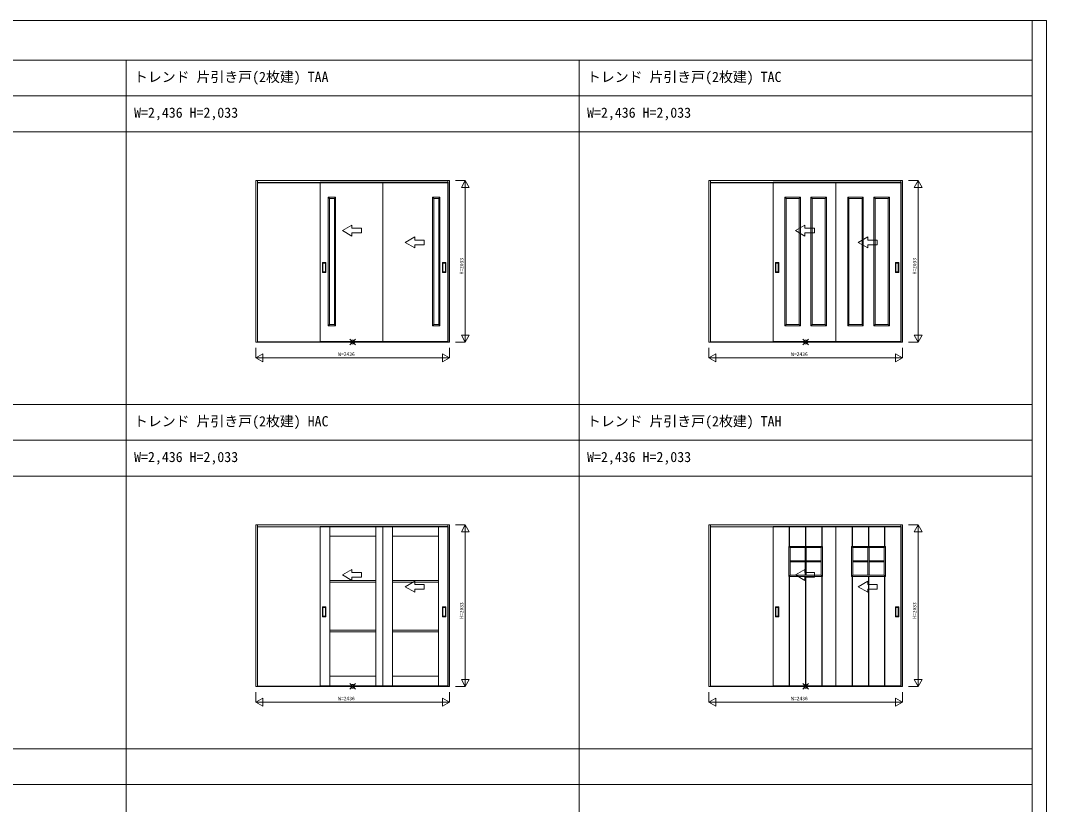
# Model space of a CAD drawing. Units: millimetres, scale not verified. Extents: x -14341 to 14341, y -10000 to 10000.
# Drawn here: x 1430 to 14341, y 130 to 10000 of the extents above; entities that cross this region are included whole.
import ezdxf
from ezdxf.enums import TextEntityAlignment as Align

# ---------------------------------------------------------------- set-up
doc = ezdxf.new("R2010")
doc.units = ezdxf.units.MM
doc.header["$LTSCALE"] = 50
doc.layers.add('0-0_0', color=7, linetype='Continuous')
for name, color, linetype, lineweight in [('0-1_YKK_F1', 7, 'Continuous', 18), ('0-2_YKK_IN', 1, 'Continuous', 18), ('0-3_YKK_A1', 4, 'Continuous', 18), ('0-4_YKK_N1', 2, 'Continuous', 18)]:
    doc.layers.add(name, color=color, linetype=linetype, lineweight=lineweight)
doc.styles.add('ＭＳ ゴシック', font='')
doc.styles.get('ＭＳ ゴシック').set_extended_font_data('MS Gothic')

msp = doc.modelspace()

# ---------------------------------------------------------------- linework, layer by layer
at = {"layer": '0-1_YKK_F1'}
for p, q in [((-14340.51, 10000), (14340.51, 10000)), ((14159.49, -10000), (14159.49, 10000)), ((14340.51, -10000), (14340.51, 10000)), ((-14340.51, 9500), (14159.49, 9500)), ((2759.49, -10000), (2759.49, 9500)), ((8459.49, -10000), (8459.49, 9500)), ((-14340.51, 9050), (14159.49, 9050)), ((-14340.51, 8600), (14159.49, 8600)), ((-14340.51, 5165), (14159.49, 5165)), ((-14340.51, 4715), (14159.49, 4715)), ((-14340.51, 4265), (14159.49, 4265)), ((-14340.51, 830), (14159.49, 830)), ((-14340.51, 380), (14159.49, 380))]:
    msp.add_line(p, q, dxfattribs=at)
at = {"layer": '0-2_YKK_IN'}
for p, q in [((5574.14, 5917.14), (5644.85, 5987.86)), ((5574.14, 5987.86), (5644.85, 5917.14)), ((11274.14, 5917.14), (11344.85, 5987.86)), ((11274.14, 5987.86), (11344.85, 5917.14)), ((5574.14, 1582.14), (5644.85, 1652.86)), ((5574.14, 1652.86), (5644.85, 1582.14)), ((11274.14, 1582.14), (11344.85, 1652.86)), ((11274.14, 1652.86), (11344.85, 1582.14))]:
    msp.add_line(p, q, dxfattribs=at)
for centre in [(5609.49, 5952.5), (11309.49, 5952.5), (5609.49, 1617.5), (11309.49, 1617.5)]:
    msp.add_circle(centre, 25, dxfattribs=at)
at = {"layer": '0-3_YKK_A1'}
for p, q in [((4391.49, 7985.5), (6827.49, 7985.5)), ((4391.49, 5952.5), (4391.49, 7985.5)), ((4411.49, 7985.5), (4411.49, 7955.5)), ((4411.49, 7961.5), (6807.49, 7961.5)), ((4411.49, 7958.5), (6807.49, 7958.5)), ((4411.49, 5956.5), (4411.49, 7955.5)), ((5200.99, 7964.5), (6020.99, 7964.5)), ((5200.99, 5960.5), (5200.99, 7964.5)), ((5990.99, 5960.5), (5990.99, 7964.5)), ((6807.49, 7985.5), (6807.49, 7955.5)), ((6807.49, 5956.5), (6807.49, 7955.5)), ((6827.49, 5952.5), (6827.49, 7985.5)), ((10091.49, 7985.5), (12527.49, 7985.5)), ((10091.49, 5952.5), (10091.49, 7985.5)), ((10111.49, 7985.5), (10111.49, 7955.5)), ((10111.49, 7961.5), (12507.49, 7961.5)), ((10111.49, 7958.5), (12507.49, 7958.5)), ((10111.49, 5956.5), (10111.49, 7955.5)), ((10900.99, 7964.5), (11720.99, 7964.5)), ((10900.99, 5960.5), (10900.99, 7964.5)), ((11690.99, 5960.5), (11690.99, 7964.5)), ((12507.49, 7985.5), (12507.49, 7955.5)), ((12507.49, 5956.5), (12507.49, 7955.5)), ((12527.49, 5952.5), (12527.49, 7985.5)), ((5303.49, 7776), (5395.49, 7776)), ((5319.49, 7760), (5303.49, 7776)), ((5319.49, 7760), (5379.49, 7760)), ((5379.49, 7760), (5395.49, 7776)), ((5379.49, 7760), (5379.49, 6172)), ((5395.49, 7776), (5395.49, 6156)), ((6616.49, 7776), (6616.49, 6156)), ((6708.49, 7776), (6616.49, 7776)), ((6632.49, 7760), (6616.49, 7776)), ((6632.49, 7760), (6632.49, 6172)), ((6692.49, 7760), (6632.49, 7760)), ((6692.49, 7760), (6708.49, 7776)), ((11048.89, 7776), (11048.89, 6156)), ((11245.29, 7776), (11048.89, 7776)), ((11064.89, 7760), (11048.89, 7776)), ((11064.89, 7760), (11064.89, 6172)), ((11229.29, 7760), (11064.89, 7760)), ((11229.29, 7760), (11245.29, 7776)), ((11376.69, 7776), (11376.69, 6156)), ((11573.09, 7776), (11376.69, 7776)), ((11392.69, 7760), (11376.69, 7776)), ((11392.69, 7760), (11392.69, 6172)), ((11557.09, 7760), (11392.69, 7760)), ((11557.09, 7760), (11573.09, 7776)), ((11838.89, 7776), (11838.89, 6156)), ((12035.29, 7776), (11838.89, 7776)), ((11854.89, 7760), (11838.89, 7776)), ((11854.89, 7760), (11854.89, 6172)), ((12019.29, 7760), (11854.89, 7760)), ((12019.29, 7760), (12035.29, 7776)), ((12166.69, 7776), (12166.69, 6156)), ((12363.09, 7776), (12166.69, 7776)), ((12182.69, 7760), (12166.69, 7776)), ((12182.69, 7760), (12182.69, 6172)), ((12347.09, 7760), (12182.69, 7760)), ((12347.09, 7760), (12363.09, 7776)), ((5480.99, 7356), (5600.99, 7425.28)), ((5600.99, 7386), (5600.99, 7425.28)), ((11180.99, 7356), (11300.99, 7425.28)), ((11300.99, 7386), (11300.99, 7425.28)), ((5480.99, 7356), (5600.99, 7286.72)), ((5600.99, 7286.72), (5600.99, 7326)), ((6270.99, 7206), (6390.99, 7275.28)), ((6390.99, 7236), (6390.99, 7275.28)), ((11180.99, 7356), (11300.99, 7286.72)), ((11300.99, 7286.72), (11300.99, 7326)), ((11970.99, 7206), (12090.99, 7275.28)), ((12090.99, 7236), (12090.99, 7275.28)), ((6270.99, 7206), (6390.99, 7136.72)), ((6390.99, 7136.72), (6390.99, 7176)), ((11970.99, 7206), (12090.99, 7136.72)), ((12090.99, 7136.72), (12090.99, 7176)), ((5229.99, 6826.5), (5229.99, 6954.5)), ((5270.99, 6955.5), (5230.99, 6955.5)), ((5235.99, 6836.5), (5235.99, 6944.5)), ((5236.99, 6945.5), (5264.99, 6945.5)), ((5265.99, 6944.5), (5265.99, 6836.5)), ((5271.99, 6826.5), (5271.99, 6954.5)), ((6739.99, 6826.5), (6739.99, 6954.5)), ((6740.99, 6955.5), (6780.99, 6955.5)), ((6745.99, 6944.5), (6745.99, 6836.5)), ((6774.99, 6945.5), (6746.99, 6945.5)), ((6775.99, 6836.5), (6775.99, 6944.5)), ((6781.99, 6826.5), (6781.99, 6954.5)), ((10929.99, 6826.5), (10929.99, 6954.5)), ((10970.99, 6955.5), (10930.99, 6955.5)), ((10935.99, 6836.5), (10935.99, 6944.5)), ((10936.99, 6945.5), (10964.99, 6945.5)), ((10965.99, 6944.5), (10965.99, 6836.5)), ((10971.99, 6826.5), (10971.99, 6954.5)), ((12439.99, 6826.5), (12439.99, 6954.5)), ((12440.99, 6955.5), (12480.99, 6955.5)), ((12445.99, 6944.5), (12445.99, 6836.5)), ((12474.99, 6945.5), (12446.99, 6945.5)), ((12475.99, 6836.5), (12475.99, 6944.5)), ((12481.99, 6826.5), (12481.99, 6954.5)), ((5270.99, 6825.5), (5230.99, 6825.5)), ((5264.99, 6835.5), (5236.99, 6835.5)), ((6740.99, 6825.5), (6780.99, 6825.5)), ((6746.99, 6835.5), (6774.99, 6835.5)), ((10970.99, 6825.5), (10930.99, 6825.5)), ((10964.99, 6835.5), (10936.99, 6835.5)), ((12440.99, 6825.5), (12480.99, 6825.5)), ((12446.99, 6835.5), (12474.99, 6835.5)), ((5319.49, 6172), (5303.49, 6156)), ((5379.49, 6172), (5395.49, 6156)), ((6632.49, 6172), (6616.49, 6156)), ((6692.49, 6172), (6708.49, 6156)), ((11064.89, 6172), (11048.89, 6156)), ((11229.29, 6172), (11245.29, 6156)), ((11392.69, 6172), (11376.69, 6156)), ((11557.09, 6172), (11573.09, 6156)), ((11854.89, 6172), (11838.89, 6156)), ((12019.29, 6172), (12035.29, 6156)), ((12182.69, 6172), (12166.69, 6156)), ((12347.09, 6172), (12363.09, 6156)), ((6827.49, 5952.5), (4391.49, 5952.5)), ((4411.49, 5952.5), (4411.49, 5956.5)), ((6807.49, 5956.5), (4411.49, 5956.5)), ((6020.99, 5960.5), (5200.99, 5960.5)), ((6810.99, 5960.5), (5990.99, 5960.5)), ((6807.49, 5952.5), (6807.49, 5956.5)), ((12527.49, 5952.5), (10091.49, 5952.5)), ((10111.49, 5952.5), (10111.49, 5956.5)), ((12507.49, 5956.5), (10111.49, 5956.5)), ((11720.99, 5960.5), (10900.99, 5960.5)), ((12510.99, 5960.5), (11690.99, 5960.5)), ((12507.49, 5952.5), (12507.49, 5956.5)), ((4391.49, 3650.5), (6827.49, 3650.5)), ((4391.49, 1617.5), (4391.49, 3650.5)), ((4411.49, 3650.5), (4411.49, 3620.5)), ((4411.49, 3626.5), (6807.49, 3626.5)), ((4411.49, 3623.5), (6807.49, 3623.5)), ((4411.49, 1621.5), (4411.49, 3620.5)), ((6807.49, 3650.5), (6807.49, 3620.5)), ((6807.49, 1621.5), (6807.49, 3620.5)), ((6827.49, 1617.5), (6827.49, 3650.5)), ((10091.49, 3650.5), (12527.49, 3650.5)), ((10091.49, 1617.5), (10091.49, 3650.5)), ((10111.49, 3650.5), (10111.49, 3620.5)), ((10111.49, 3626.5), (12507.49, 3626.5)), ((10111.49, 3623.5), (12507.49, 3623.5)), ((10111.49, 1621.5), (10111.49, 3620.5)), ((10900.99, 3629.5), (11720.99, 3629.5)), ((10900.99, 1625.5), (10900.99, 3629.5)), ((11103.99, 3629.5), (11103.99, 3379.5)), ((11107.99, 3629.5), (11107.99, 3379.5)), ((11308.99, 3629.5), (11308.99, 3379.5)), ((11312.99, 3629.5), (11312.99, 3379.5)), ((11513.99, 3629.5), (11513.99, 3379.5)), ((11517.99, 3629.5), (11517.99, 3379.5)), ((11690.99, 1625.5), (11690.99, 3629.5)), ((11893.99, 3629.5), (11893.99, 3379.5)), ((11897.99, 3629.5), (11897.99, 3379.5)), ((12098.99, 3629.5), (12098.99, 3379.5)), ((12102.99, 3629.5), (12102.99, 3379.5)), ((12303.99, 3629.5), (12303.99, 3379.5)), ((12307.99, 3629.5), (12307.99, 3379.5)), ((12507.49, 3650.5), (12507.49, 3620.5)), ((12507.49, 1621.5), (12507.49, 3620.5)), ((12527.49, 1617.5), (12527.49, 3650.5)), ((11114.99, 3363.5), (11098.99, 3379.5)), ((11303.49, 3363.5), (11303.49, 3017.5)), ((11318.49, 3363.5), (11318.49, 3017.5)), ((11506.99, 3363.5), (11522.99, 3379.5)), ((11904.99, 3363.5), (11888.99, 3379.5)), ((12093.49, 3363.5), (12093.49, 3017.5)), ((12108.49, 3363.5), (12108.49, 3017.5)), ((12296.99, 3363.5), (12312.99, 3379.5)), ((11114.99, 3198), (11303.49, 3198)), ((11114.99, 3183), (11303.49, 3183)), ((11318.49, 3198), (11506.99, 3198)), ((11318.49, 3183), (11506.99, 3183)), ((11904.99, 3198), (12093.49, 3198)), ((11904.99, 3183), (12093.49, 3183)), ((12108.49, 3198), (12296.99, 3198)), ((12108.49, 3183), (12296.99, 3183)), ((5480.99, 3021), (5600.99, 3090.28)), ((5480.99, 3021), (5600.99, 2951.72)), ((5600.99, 3051), (5600.99, 3090.28)), ((5600.99, 2951.72), (5600.99, 2991)), ((11114.99, 3017.5), (11098.99, 3001.5)), ((11103.99, 3001.5), (11103.99, 1625.5)), ((11107.99, 3001.5), (11107.99, 1625.5)), ((11180.99, 3021), (11300.99, 3090.28)), ((11180.99, 3021), (11300.99, 2951.72)), ((11300.99, 3051), (11300.99, 3090.28)), ((11300.99, 2951.72), (11300.99, 2991)), ((11308.99, 3001.5), (11308.99, 1625.5)), ((11312.99, 3001.5), (11312.99, 1625.5)), ((11506.99, 3017.5), (11522.99, 3001.5)), ((11513.99, 3001.5), (11513.99, 1625.5)), ((11517.99, 3001.5), (11517.99, 1625.5)), ((11904.99, 3017.5), (11888.99, 3001.5)), ((11893.99, 3001.5), (11893.99, 1625.5)), ((11897.99, 3001.5), (11897.99, 1625.5)), ((12098.99, 3001.5), (12098.99, 1625.5)), ((12102.99, 3001.5), (12102.99, 1625.5)), ((12296.99, 3017.5), (12312.99, 3001.5)), ((12303.99, 3001.5), (12303.99, 1625.5)), ((12307.99, 3001.5), (12307.99, 1625.5)), ((5900.99, 2950.17), (5320.99, 2950.17)), ((5320.99, 2930.17), (5900.99, 2930.17)), ((6690.99, 2950.17), (6110.99, 2950.17)), ((6110.99, 2930.17), (6690.99, 2930.17)), ((6270.99, 2871), (6390.99, 2940.28)), ((6270.99, 2871), (6390.99, 2801.72)), ((6390.99, 2901), (6390.99, 2940.28)), ((6390.99, 2801.72), (6390.99, 2841)), ((11970.99, 2871), (12090.99, 2940.28)), ((11970.99, 2871), (12090.99, 2801.72)), ((12090.99, 2901), (12090.99, 2940.28)), ((12090.99, 2801.72), (12090.99, 2841)), ((5229.99, 2491.5), (5229.99, 2619.5)), ((5270.99, 2620.5), (5230.99, 2620.5)), ((5235.99, 2501.5), (5235.99, 2609.5)), ((5236.99, 2610.5), (5264.99, 2610.5)), ((5265.99, 2609.5), (5265.99, 2501.5)), ((5271.99, 2491.5), (5271.99, 2619.5)), ((6739.99, 2491.5), (6739.99, 2619.5)), ((6740.99, 2620.5), (6780.99, 2620.5)), ((6745.99, 2609.5), (6745.99, 2501.5)), ((6774.99, 2610.5), (6746.99, 2610.5)), ((6775.99, 2501.5), (6775.99, 2609.5)), ((6781.99, 2491.5), (6781.99, 2619.5)), ((10929.99, 2491.5), (10929.99, 2619.5)), ((10970.99, 2620.5), (10930.99, 2620.5)), ((10935.99, 2501.5), (10935.99, 2609.5)), ((10936.99, 2610.5), (10964.99, 2610.5)), ((10965.99, 2609.5), (10965.99, 2501.5)), ((10971.99, 2491.5), (10971.99, 2619.5)), ((12439.99, 2491.5), (12439.99, 2619.5)), ((12440.99, 2620.5), (12480.99, 2620.5)), ((12445.99, 2609.5), (12445.99, 2501.5)), ((12474.99, 2610.5), (12446.99, 2610.5)), ((12475.99, 2501.5), (12475.99, 2609.5)), ((12481.99, 2491.5), (12481.99, 2619.5)), ((5270.99, 2490.5), (5230.99, 2490.5)), ((5264.99, 2500.5), (5236.99, 2500.5)), ((6740.99, 2490.5), (6780.99, 2490.5)), ((6746.99, 2500.5), (6774.99, 2500.5)), ((10970.99, 2490.5), (10930.99, 2490.5)), ((10964.99, 2500.5), (10936.99, 2500.5)), ((12440.99, 2490.5), (12480.99, 2490.5)), ((12446.99, 2500.5), (12474.99, 2500.5)), ((5900.99, 2324.83), (5320.99, 2324.83)), ((6690.99, 2324.83), (6110.99, 2324.83)), ((5320.99, 2304.83), (5900.99, 2304.83)), ((6110.99, 2304.83), (6690.99, 2304.83)), ((5900.99, 1745.5), (5320.99, 1745.5)), ((6690.99, 1745.5), (6110.99, 1745.5)), ((6827.49, 1617.5), (4391.49, 1617.5)), ((4411.49, 1617.5), (4411.49, 1621.5)), ((6807.49, 1621.5), (4411.49, 1621.5)), ((5320.99, 1625.5), (5900.99, 1625.5)), ((5900.99, 1625.5), (6020.99, 1625.5)), ((6110.99, 1625.5), (6690.99, 1625.5)), ((6807.49, 1617.5), (6807.49, 1621.5)), ((12527.49, 1617.5), (10091.49, 1617.5)), ((10111.49, 1617.5), (10111.49, 1621.5)), ((12507.49, 1621.5), (10111.49, 1621.5)), ((11720.99, 1625.5), (10900.99, 1625.5)), ((12510.99, 1625.5), (11690.99, 1625.5)), ((12507.49, 1617.5), (12507.49, 1621.5))]:
    msp.add_line(p, q, dxfattribs=at)
for points in [[(5990.99, 7964.5), (6810.99, 7964.5), (6810.99, 5960.5)], [(11690.99, 7964.5), (12510.99, 7964.5), (12510.99, 5960.5)], [(5395.49, 6156), (5303.49, 6156), (5303.49, 7776)], [(5379.49, 6172), (5319.49, 6172), (5319.49, 7760)], [(6616.49, 6156), (6708.49, 6156), (6708.49, 7776)], [(6632.49, 6172), (6692.49, 6172), (6692.49, 7760)], [(11048.89, 6156), (11245.29, 6156), (11245.29, 7776)], [(11064.89, 6172), (11229.29, 6172), (11229.29, 7760)], [(11376.69, 6156), (11573.09, 6156), (11573.09, 7776)], [(11392.69, 6172), (11557.09, 6172), (11557.09, 7760)], [(11838.89, 6156), (12035.29, 6156), (12035.29, 7776)], [(11854.89, 6172), (12019.29, 6172), (12019.29, 7760)], [(12166.69, 6156), (12363.09, 6156), (12363.09, 7776)], [(12182.69, 6172), (12347.09, 6172), (12347.09, 7760)], [(5600.99, 7386), (5720.99, 7386), (5720.99, 7326), (5600.99, 7326)], [(11300.99, 7386), (11420.99, 7386), (11420.99, 7326), (11300.99, 7326)], [(6390.99, 7236), (6510.99, 7236), (6510.99, 7176), (6390.99, 7176)], [(12090.99, 7236), (12210.99, 7236), (12210.99, 7176), (12090.99, 7176)], [(6020.99, 3629.5), (5900.99, 3629.5), (5900.99, 1625.5)], [(11690.99, 3629.5), (12510.99, 3629.5), (12510.99, 1625.5)], [(5600.99, 3051), (5720.99, 3051), (5720.99, 2991), (5600.99, 2991)], [(11300.99, 3051), (11420.99, 3051), (11420.99, 2991), (11300.99, 2991)], [(6390.99, 2901), (6510.99, 2901), (6510.99, 2841), (6390.99, 2841)], [(12090.99, 2901), (12210.99, 2901), (12210.99, 2841), (12090.99, 2841)]]:
    msp.add_lwpolyline(points, dxfattribs=at)
for points in [[(5200.99, 1625.5), (5320.99, 1625.5), (5320.99, 3629.5), (5200.99, 3629.5)], [(5320.99, 3509.5), (5900.99, 3509.5), (5900.99, 3629.5), (5320.99, 3629.5)], [(5990.99, 1625.5), (6110.99, 1625.5), (6110.99, 3629.5), (5990.99, 3629.5)], [(6110.99, 3509.5), (6690.99, 3509.5), (6690.99, 3629.5), (6110.99, 3629.5)], [(6690.99, 1625.5), (6810.99, 1625.5), (6810.99, 3629.5), (6690.99, 3629.5)], [(11098.99, 3379.5), (11098.99, 3001.5), (11522.99, 3001.5), (11522.99, 3379.5)], [(11114.99, 3363.5), (11114.99, 3017.5), (11506.99, 3017.5), (11506.99, 3363.5)], [(11888.99, 3379.5), (11888.99, 3001.5), (12312.99, 3001.5), (12312.99, 3379.5)], [(11904.99, 3363.5), (11904.99, 3017.5), (12296.99, 3017.5), (12296.99, 3363.5)]]:
    msp.add_lwpolyline(points, close=True, dxfattribs=at)
for centre, start, end in [((5230.99, 6954.5), 90, 180), ((5236.99, 6944.5), 90, 180), ((5264.99, 6944.5), 0, 90), ((5270.99, 6954.5), 0, 90), ((6740.99, 6954.5), 90, 180), ((6746.99, 6944.5), 90, 180), ((6774.99, 6944.5), 360, 90), ((6780.99, 6954.5), 0, 90), ((10930.99, 6954.5), 90, 180), ((10936.99, 6944.5), 90, 180), ((10964.99, 6944.5), 0, 90), ((10970.99, 6954.5), 0, 90), ((12440.99, 6954.5), 90, 180), ((12446.99, 6944.5), 90, 180), ((12474.99, 6944.5), 360, 90), ((12480.99, 6954.5), 0, 90), ((5230.99, 6826.5), 180, 270), ((5236.99, 6836.5), 180, 270), ((5264.99, 6836.5), 270, 0), ((5270.99, 6826.5), 270, 0), ((6740.99, 6826.5), 180, 270), ((6746.99, 6836.5), 180, 270), ((6774.99, 6836.5), 270, 360), ((6780.99, 6826.5), 270, 0), ((10930.99, 6826.5), 180, 270), ((10936.99, 6836.5), 180, 270), ((10964.99, 6836.5), 270, 0), ((10970.99, 6826.5), 270, 0), ((12440.99, 6826.5), 180, 270), ((12446.99, 6836.5), 180, 270), ((12474.99, 6836.5), 270, 360), ((12480.99, 6826.5), 270, 0), ((5230.99, 2619.5), 90, 180), ((5236.99, 2609.5), 90, 180), ((5264.99, 2609.5), 0, 90), ((5270.99, 2619.5), 0, 90), ((6740.99, 2619.5), 90, 180), ((6746.99, 2609.5), 90, 180), ((6774.99, 2609.5), 360, 90), ((6780.99, 2619.5), 0, 90), ((10930.99, 2619.5), 90, 180), ((10936.99, 2609.5), 90, 180), ((10964.99, 2609.5), 0, 90), ((10970.99, 2619.5), 0, 90), ((12440.99, 2619.5), 90, 180), ((12446.99, 2609.5), 90, 180), ((12474.99, 2609.5), 360, 90), ((12480.99, 2619.5), 0, 90), ((5230.99, 2491.5), 180, 270), ((5236.99, 2501.5), 180, 270), ((5264.99, 2501.5), 270, 0), ((5270.99, 2491.5), 270, 0), ((6740.99, 2491.5), 180, 270), ((6746.99, 2501.5), 180, 270), ((6774.99, 2501.5), 270, 360), ((6780.99, 2491.5), 270, 0), ((10930.99, 2491.5), 180, 270), ((10936.99, 2501.5), 180, 270), ((10964.99, 2501.5), 270, 0), ((10970.99, 2491.5), 270, 0), ((12440.99, 2491.5), 180, 270), ((12446.99, 2501.5), 180, 270), ((12474.99, 2501.5), 270, 360), ((12480.99, 2491.5), 270, 0)]:
    msp.add_arc(centre, 1, start, end, dxfattribs=at)
at = {"layer": '0-4_YKK_N1'}
for p, q in [((6902.49, 7985.5), (7027.49, 7985.5)), ((6977.49, 7898.9), (7077.49, 7898.9)), ((7027.49, 7985.5), (7027.49, 5952.5)), ((12602.49, 7985.5), (12727.49, 7985.5)), ((12677.49, 7898.9), (12777.49, 7898.9)), ((12727.49, 7985.5), (12727.49, 5952.5)), ((6902.49, 5952.5), (7027.49, 5952.5)), ((6977.49, 6039.1), (7077.49, 6039.1)), ((12602.49, 5952.5), (12727.49, 5952.5)), ((12677.49, 6039.1), (12777.49, 6039.1)), ((6827.49, 5877.5), (6827.49, 5752.5)), ((12527.49, 5877.5), (12527.49, 5752.5)), ((4391.49, 5752.5), (4478.09, 5802.5)), ((4391.49, 5752.5), (4478.09, 5702.5)), ((4478.09, 5802.5), (4478.09, 5702.5)), ((6740.89, 5802.5), (6827.49, 5752.5)), ((10091.49, 5752.5), (10178.09, 5802.5)), ((10091.49, 5752.5), (10178.09, 5702.5)), ((10178.09, 5802.5), (10178.09, 5702.5)), ((12440.89, 5802.5), (12527.49, 5752.5)), ((6902.49, 3650.5), (7027.49, 3650.5)), ((7027.49, 3650.5), (7027.49, 1617.5)), ((12602.49, 3650.5), (12727.49, 3650.5)), ((12727.49, 3650.5), (12727.49, 1617.5)), ((6977.49, 3563.9), (7077.49, 3563.9)), ((12677.49, 3563.9), (12777.49, 3563.9)), ((6977.49, 1704.1), (7077.49, 1704.1)), ((12677.49, 1704.1), (12777.49, 1704.1)), ((6902.49, 1617.5), (7027.49, 1617.5)), ((12602.49, 1617.5), (12727.49, 1617.5)), ((4391.49, 1417.5), (4478.09, 1467.5)), ((4478.09, 1467.5), (4478.09, 1367.5)), ((6740.89, 1467.5), (6827.49, 1417.5)), ((6827.49, 1542.5), (6827.49, 1417.5)), ((10091.49, 1417.5), (10178.09, 1467.5)), ((10178.09, 1467.5), (10178.09, 1367.5)), ((12440.89, 1467.5), (12527.49, 1417.5)), ((12527.49, 1542.5), (12527.49, 1417.5)), ((4391.49, 1417.5), (4478.09, 1367.5)), ((10091.49, 1417.5), (10178.09, 1367.5))]:
    msp.add_line(p, q, dxfattribs=at)
for points in [[(6977.49, 7898.9), (7027.49, 7985.5), (7077.49, 7898.9)], [(12677.49, 7898.9), (12727.49, 7985.5), (12777.49, 7898.9)], [(6977.49, 6039.1), (7027.49, 5952.5), (7077.49, 6039.1)], [(12677.49, 6039.1), (12727.49, 5952.5), (12777.49, 6039.1)], [(4391.49, 5877.5), (4391.49, 5752.5), (6827.49, 5752.5)], [(10091.49, 5877.5), (10091.49, 5752.5), (12527.49, 5752.5)], [(6740.89, 5802.5), (6740.89, 5702.5), (6827.49, 5752.5)], [(12440.89, 5802.5), (12440.89, 5702.5), (12527.49, 5752.5)], [(6977.49, 3563.9), (7027.49, 3650.5), (7077.49, 3563.9)], [(12677.49, 3563.9), (12727.49, 3650.5), (12777.49, 3563.9)], [(6977.49, 1704.1), (7027.49, 1617.5), (7077.49, 1704.1)], [(12677.49, 1704.1), (12727.49, 1617.5), (12777.49, 1704.1)], [(4391.49, 1542.5), (4391.49, 1417.5), (6827.49, 1417.5)], [(6740.89, 1467.5), (6740.89, 1367.5), (6827.49, 1417.5)], [(10091.49, 1542.5), (10091.49, 1417.5), (12527.49, 1417.5)], [(12440.89, 1467.5), (12440.89, 1367.5), (12527.49, 1417.5)]]:
    msp.add_lwpolyline(points, dxfattribs=at)

# ---------------------------------------------------------------- texts
at = {"layer": '0-0_0', "style": 'ＭＳ ゴシック'}
for s, p in [('トレンド 片引き戸(2枚建) TAA', (2857.49, 9187.5)), ('トレンド 片引き戸(2枚建) TAC', (8557.49, 9187.5)), ('W=2,436 H=2,033', (2859.49, 8737.5)), ('W=2,436 H=2,033', (8559.49, 8737.5)), ('トレンド 片引き戸(2枚建) HAC', (2857.49, 4852.5)), ('トレンド 片引き戸(2枚建) TAH', (8557.49, 4852.5)), ('W=2,436 H=2,033', (2859.49, 4402.5)), ('W=2,436 H=2,033', (8559.49, 4402.5))]:
    msp.add_text(s, height=128.3, dxfattribs=at).set_placement(p, align=Align.BOTTOM_LEFT)
at = {"layer": '0-4_YKK_N1', "color": 7, "style": 'ＭＳ ゴシック'}
for p in [(7015.49, 6804), (12715.49, 6804), (7015.49, 2469), (12715.49, 2469)]:
    msp.add_text('H=2033', height=43.99, rotation=90, dxfattribs=at).set_placement(p, align=Align.BOTTOM_LEFT)
for p in [(5429.49, 5764.5), (11129.49, 5764.5), (5429.49, 1429.5), (11129.49, 1429.5)]:
    msp.add_text('W=2436', height=43.99, dxfattribs=at).set_placement(p, align=Align.BOTTOM_LEFT)

doc.saveas('drawing.dxf')
